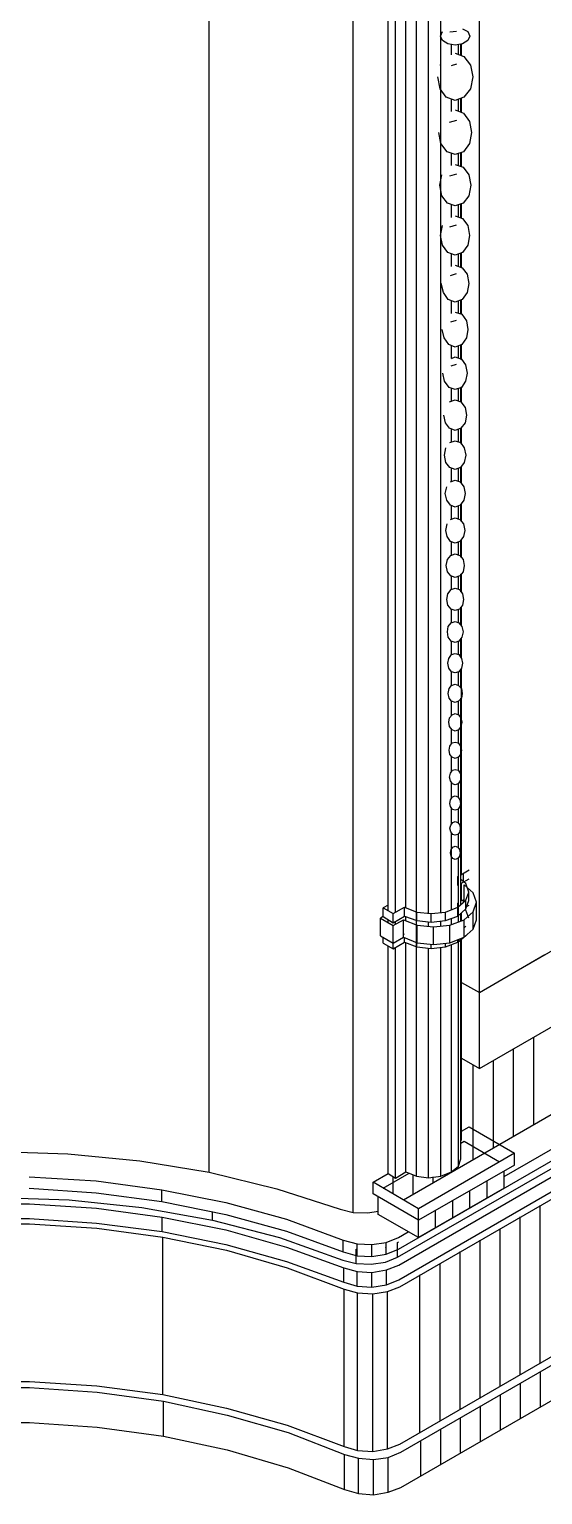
# Model space of a CAD drawing. Header units: inches. Extents: x 0.3 to 16.2, y 0.3 to 11.4.
# Drawn here: x 6.163 to 6.658, y 4.48 to 5.892 of the extents above; entities that cross this region are included whole.
import ezdxf

# ---------------------------------------------------------------- set-up
doc = ezdxf.new("R2010")
doc.units = ezdxf.units.IN
doc.header["$LTSCALE"] = 0.009843
doc.header["$MEASUREMENT"] = 0
doc.layers.add('GEOMETRY', color=7, linetype='Continuous')

msp = doc.modelspace()

# ---------------------------------------------------------------- linework, layer by layer
at = {"layer": 'GEOMETRY'}
for p, q in [((6.3366, 4.7902), (6.3366, 6.3039)), ((6.4752, 4.7516), (6.4752, 6.2646)), ((6.5969, 4.9634), (6.5969, 5.9783)), ((6.5362, 4.7866), (6.5362, 5.9461)), ((6.5091, 5.0421), (6.5091, 5.9083)), ((6.5161, 5.0406), (6.5161, 5.9067)), ((6.526, 5.0453), (6.526, 5.9114)), ((6.548, 5.0398), (6.548, 5.9059)), ((6.5598, 5.0406), (6.5598, 5.9067)), ((6.5594, 5.885), (6.5614, 5.8894)), ((6.5685, 5.889), (6.5748, 5.8898)), ((6.5807, 5.8921), (6.5858, 5.8894)), ((6.5858, 5.8894), (6.5878, 5.885)), ((6.5614, 5.8807), (6.5594, 5.885)), ((6.5665, 5.8776), (6.5614, 5.8807)), ((6.5736, 5.8764), (6.5665, 5.8776)), ((6.5701, 5.8669), (6.5701, 5.8772)), ((6.5701, 5.8669), (6.5701, 5.8772)), ((6.5807, 5.8776), (6.5736, 5.8764)), ((6.5768, 5.8673), (6.5768, 5.8772)), ((6.5791, 5.8665), (6.5791, 5.8776)), ((6.5795, 5.8661), (6.5795, 5.8776)), ((6.5858, 5.8807), (6.5807, 5.8776)), ((6.5878, 5.885), (6.5858, 5.8807)), ((6.5736, 5.8685), (6.5819, 5.8654)), ((6.5819, 5.8654), (6.5882, 5.8571)), ((6.5591, 5.8571), (6.5598, 5.8583)), ((6.5701, 5.8567), (6.5752, 5.8583)), ((6.5882, 5.8571), (6.5906, 5.8457)), ((6.5591, 5.8343), (6.5567, 5.8457)), ((6.565, 5.826), (6.5591, 5.8343)), ((6.5882, 5.8343), (6.5819, 5.826)), ((6.5906, 5.8457), (6.5882, 5.8343)), ((6.5736, 5.8228), (6.565, 5.826)), ((6.5701, 5.8122), (6.5701, 5.824)), ((6.5701, 5.8122), (6.5701, 5.824)), ((6.5819, 5.826), (6.5736, 5.8228)), ((6.5768, 5.8126), (6.5768, 5.824)), ((6.5791, 5.8118), (6.5791, 5.8248)), ((6.5795, 5.8114), (6.5795, 5.8252)), ((6.5681, 5.802), (6.5752, 5.8039)), ((6.5736, 5.8138), (6.5815, 5.8106)), ((6.5815, 5.8106), (6.5874, 5.8028)), ((6.5598, 5.7815), (6.5579, 5.7921)), ((6.5874, 5.8028), (6.5894, 5.7921)), ((6.5894, 5.7921), (6.5874, 5.7815)), ((6.5657, 5.7736), (6.5598, 5.7815)), ((6.5874, 5.7815), (6.5815, 5.7736)), ((6.5736, 5.7709), (6.5657, 5.7736)), ((6.5701, 5.7602), (6.5701, 5.772)), ((6.5701, 5.7602), (6.5701, 5.772)), ((6.5815, 5.7736), (6.5736, 5.7709)), ((6.5736, 5.7614), (6.5811, 5.7587)), ((6.5768, 5.7602), (6.5768, 5.772)), ((6.5791, 5.7594), (6.5791, 5.7728)), ((6.5795, 5.7591), (6.5795, 5.7728)), ((6.5587, 5.7413), (6.5606, 5.7512)), ((6.5685, 5.7504), (6.5752, 5.7524)), ((6.5811, 5.7587), (6.5866, 5.7512)), ((6.5866, 5.7512), (6.5886, 5.7413)), ((6.5606, 5.7311), (6.5587, 5.7413)), ((6.5886, 5.7413), (6.5866, 5.7311)), ((6.5661, 5.724), (6.5606, 5.7311)), ((6.5736, 5.7213), (6.5661, 5.724)), ((6.5701, 5.7102), (6.5701, 5.7224)), ((6.5701, 5.7102), (6.5701, 5.7224)), ((6.5811, 5.724), (6.5736, 5.7213)), ((6.5768, 5.7106), (6.5768, 5.7224)), ((6.5791, 5.7098), (6.5791, 5.7232)), ((6.5795, 5.7094), (6.5795, 5.7232)), ((6.5866, 5.7311), (6.5811, 5.724)), ((6.5736, 5.7118), (6.5807, 5.7091)), ((6.5807, 5.7091), (6.5858, 5.7024)), ((6.5594, 5.6929), (6.5614, 5.7024)), ((6.5614, 5.6835), (6.5594, 5.6929)), ((6.5685, 5.7012), (6.5748, 5.7031)), ((6.5858, 5.7024), (6.5874, 5.6929)), ((6.5874, 5.6929), (6.5858, 5.6835)), ((6.5665, 5.6764), (6.5614, 5.6835)), ((6.5736, 5.674), (6.5665, 5.6764)), ((6.5807, 5.6764), (6.5736, 5.674)), ((6.5858, 5.6835), (6.5807, 5.6764)), ((6.5701, 5.663), (6.5701, 5.6752)), ((6.5701, 5.663), (6.5701, 5.6752)), ((6.5736, 5.6642), (6.5803, 5.6618)), ((6.5768, 5.663), (6.5768, 5.6748)), ((6.5791, 5.6622), (6.5791, 5.676)), ((6.5795, 5.6622), (6.5795, 5.676)), ((6.5689, 5.6543), (6.5748, 5.6563)), ((6.5803, 5.6618), (6.585, 5.6555)), ((6.585, 5.6555), (6.5866, 5.6465)), ((6.5622, 5.6378), (6.5602, 5.6465)), ((6.5669, 5.6311), (6.5622, 5.6378)), ((6.585, 5.6378), (6.5803, 5.6311)), ((6.5866, 5.6465), (6.585, 5.6378)), ((6.5736, 5.6287), (6.5669, 5.6311)), ((6.5701, 5.6177), (6.5701, 5.6299)), ((6.5701, 5.6177), (6.5701, 5.6299)), ((6.5803, 5.6311), (6.5736, 5.6287)), ((6.5768, 5.6181), (6.5768, 5.6299)), ((6.5791, 5.6169), (6.5791, 5.6307)), ((6.5795, 5.6169), (6.5795, 5.6311)), ((6.5693, 5.6098), (6.5748, 5.6114)), ((6.5736, 5.6189), (6.5799, 5.6169)), ((6.5799, 5.6169), (6.5843, 5.6106)), ((6.5843, 5.6106), (6.5858, 5.6024)), ((6.563, 5.5941), (6.561, 5.6024)), ((6.5673, 5.5878), (6.563, 5.5941)), ((6.5843, 5.5941), (6.5799, 5.5878)), ((6.5858, 5.6024), (6.5843, 5.5941)), ((6.5736, 5.5854), (6.5673, 5.5878)), ((6.5701, 5.5744), (6.5701, 5.587)), ((6.5701, 5.5744), (6.5701, 5.587)), ((6.5799, 5.5878), (6.5736, 5.5854)), ((6.5768, 5.5748), (6.5768, 5.5866)), ((6.5791, 5.574), (6.5791, 5.5874)), ((6.5795, 5.5732), (6.5795, 5.5878)), ((6.5697, 5.5673), (6.5748, 5.5689)), ((6.5701, 5.5744), (6.5736, 5.576)), ((6.5736, 5.576), (6.5795, 5.5736)), ((6.5795, 5.5736), (6.5835, 5.5681)), ((6.5835, 5.5681), (6.585, 5.5602)), ((6.5634, 5.5524), (6.5618, 5.5602)), ((6.5677, 5.5465), (6.5634, 5.5524)), ((6.5835, 5.5524), (6.5795, 5.5465)), ((6.585, 5.5602), (6.5835, 5.5524)), ((6.5736, 5.5445), (6.5677, 5.5465)), ((6.5701, 5.5331), (6.5701, 5.5457)), ((6.5701, 5.5331), (6.5701, 5.5457)), ((6.5795, 5.5465), (6.5736, 5.5445)), ((6.5768, 5.5335), (6.5768, 5.5457)), ((6.5791, 5.5327), (6.5791, 5.5465)), ((6.5795, 5.5319), (6.5795, 5.5469)), ((6.5681, 5.5327), (6.5736, 5.5346)), ((6.5736, 5.5346), (6.5791, 5.5327)), ((6.5791, 5.5327), (6.5831, 5.5272)), ((6.5831, 5.5272), (6.5846, 5.5197)), ((6.5642, 5.5122), (6.5626, 5.5197)), ((6.5681, 5.5071), (6.5642, 5.5122)), ((6.5736, 5.5051), (6.5681, 5.5071)), ((6.5791, 5.5071), (6.5736, 5.5051)), ((6.5831, 5.5122), (6.5791, 5.5071)), ((6.5791, 5.4929), (6.5791, 5.5071)), ((6.5795, 5.4917), (6.5795, 5.5079)), ((6.5846, 5.5197), (6.5831, 5.5122)), ((6.5685, 5.4933), (6.5736, 5.4949)), ((6.5701, 5.4937), (6.5701, 5.5063)), ((6.5701, 5.4937), (6.5701, 5.5063)), ((6.5736, 5.4949), (6.5787, 5.4933)), ((6.5768, 5.4941), (6.5768, 5.5059)), ((6.5787, 5.4933), (6.5823, 5.4882)), ((6.5634, 5.4811), (6.5646, 5.4882)), ((6.5646, 5.474), (6.5634, 5.4811)), ((6.5823, 5.4882), (6.5839, 5.4811)), ((6.5839, 5.4811), (6.5823, 5.474)), ((6.5685, 5.4693), (6.5646, 5.474)), ((6.5736, 5.4673), (6.5685, 5.4693)), ((6.5701, 5.4559), (6.5701, 5.4685)), ((6.5701, 5.4559), (6.5701, 5.4685)), ((6.5787, 5.4693), (6.5736, 5.4673)), ((6.5768, 5.4563), (6.5768, 5.4685)), ((6.5823, 5.474), (6.5787, 5.4693)), ((6.5791, 5.4547), (6.5791, 5.4697)), ((6.5795, 5.4539), (6.5795, 5.4705)), ((6.5969, 4.9634), (7.4839, 5.4756)), ((6.5969, 4.9634), (7.4839, 5.4756)), ((6.5638, 5.4441), (6.5654, 5.4508)), ((6.5689, 5.4555), (6.5736, 5.4571)), ((6.5736, 5.4571), (6.5783, 5.4555)), ((6.5783, 5.4555), (6.5819, 5.4508)), ((6.5819, 5.4508), (6.5831, 5.4441)), ((6.5654, 5.4378), (6.5638, 5.4441)), ((6.5689, 5.4331), (6.5654, 5.4378)), ((6.5819, 5.4378), (6.5783, 5.4331)), ((6.5831, 5.4441), (6.5819, 5.4378)), ((6.5736, 5.4311), (6.5689, 5.4331)), ((6.5701, 5.4197), (6.5701, 5.4323)), ((6.5701, 5.4197), (6.5701, 5.4323)), ((6.5783, 5.4331), (6.5736, 5.4311)), ((6.5768, 5.4201), (6.5768, 5.4323)), ((6.5791, 5.4181), (6.5791, 5.4339)), ((6.5795, 5.4173), (6.5795, 5.4346)), ((6.5646, 5.4087), (6.5657, 5.415)), ((6.5657, 5.4028), (6.5646, 5.4087)), ((6.5689, 5.4193), (6.5736, 5.4209)), ((6.5736, 5.4209), (6.578, 5.4193)), ((6.578, 5.4193), (6.5815, 5.415)), ((6.5815, 5.415), (6.5827, 5.4087)), ((6.5827, 5.4087), (6.5815, 5.4028)), ((6.5689, 5.398), (6.5657, 5.4028)), ((6.5736, 5.3965), (6.5689, 5.398)), ((6.5701, 5.385), (6.5701, 5.3976)), ((6.5701, 5.385), (6.5701, 5.3976)), ((6.578, 5.398), (6.5736, 5.3965)), ((6.5768, 5.385), (6.5768, 5.3976)), ((6.5815, 5.4028), (6.578, 5.398)), ((6.5791, 5.3831), (6.5791, 5.3992)), ((6.5795, 5.3823), (6.5795, 5.4004)), ((6.5969, 4.8902), (7.4839, 5.4024)), ((6.565, 5.3748), (6.5661, 5.3807)), ((6.5661, 5.3807), (6.5693, 5.3846)), ((6.5693, 5.3846), (6.5736, 5.3862)), ((6.5736, 5.3862), (6.578, 5.3846)), ((6.578, 5.3846), (6.5811, 5.3807)), ((6.5811, 5.3807), (6.5823, 5.3748)), ((6.5661, 5.3689), (6.565, 5.3748)), ((6.5693, 5.365), (6.5661, 5.3689)), ((6.5811, 5.3689), (6.578, 5.365)), ((6.5791, 5.3496), (6.5791, 5.3665)), ((6.5795, 5.3488), (6.5795, 5.3673)), ((6.5823, 5.3748), (6.5811, 5.3689)), ((6.5665, 5.3476), (6.5697, 5.3516)), ((6.5736, 5.3634), (6.5693, 5.365)), ((6.5697, 5.3516), (6.5736, 5.3531)), ((6.5701, 5.3516), (6.5701, 5.3646)), ((6.5701, 5.3516), (6.5701, 5.3646)), ((6.578, 5.365), (6.5736, 5.3634)), ((6.5736, 5.3531), (6.5776, 5.3516)), ((6.5768, 5.352), (6.5768, 5.3646)), ((6.5776, 5.3516), (6.5807, 5.3476)), ((6.5654, 5.3421), (6.5665, 5.3476)), ((6.5665, 5.3366), (6.5654, 5.3421)), ((6.5807, 5.3476), (6.5815, 5.3421)), ((6.5815, 5.3421), (6.5807, 5.3366)), ((6.5189, 4.7161), (7.5713, 5.3236)), ((6.5697, 5.3327), (6.5665, 5.3366)), ((6.5736, 5.3315), (6.5697, 5.3327)), ((6.5701, 5.3197), (6.5701, 5.3327)), ((6.5701, 5.3197), (6.5701, 5.3327)), ((6.5776, 5.3327), (6.5736, 5.3315)), ((6.5768, 5.3201), (6.5768, 5.3323)), ((6.5807, 5.3366), (6.5776, 5.3327)), ((6.5791, 5.3173), (6.5791, 5.3346)), ((6.5795, 5.3165), (6.5795, 5.3354)), ((6.5181, 4.7083), (7.5602, 5.3098)), ((6.5193, 4.7008), (7.5736, 5.3094)), ((6.5193, 4.7008), (7.5736, 5.3094)), ((6.5661, 5.311), (6.5669, 5.3161)), ((6.5669, 5.3059), (6.5661, 5.311)), ((6.5669, 5.3161), (6.5697, 5.3197)), ((6.5697, 5.3197), (6.5736, 5.3209)), ((6.5736, 5.3209), (6.5772, 5.3197)), ((6.5772, 5.3197), (6.5799, 5.3161)), ((6.5799, 5.3161), (6.5811, 5.311)), ((6.5811, 5.311), (6.5799, 5.3059)), ((6.5193, 4.6866), (7.5736, 5.2953)), ((6.5236, 4.7638), (7.45, 5.2984)), ((6.5697, 5.302), (6.5669, 5.3059)), ((6.5736, 5.3008), (6.5697, 5.302)), ((6.5701, 5.289), (6.5701, 5.302)), ((6.5701, 5.289), (6.5701, 5.302)), ((6.5772, 5.302), (6.5736, 5.3008)), ((6.5768, 5.2894), (6.5768, 5.302)), ((6.5799, 5.3059), (6.5772, 5.302)), ((6.5791, 5.2866), (6.5791, 5.3043)), ((6.5795, 5.2854), (6.5795, 5.3051)), ((6.5201, 4.6799), (7.5846, 5.2949)), ((6.5201, 4.6799), (7.5846, 5.2949)), ((6.5665, 5.2807), (6.5673, 5.2854)), ((6.5673, 5.2854), (6.5701, 5.289)), ((6.5701, 5.289), (6.5736, 5.2902)), ((6.5736, 5.2902), (6.5772, 5.289)), ((6.5772, 5.289), (6.5795, 5.2854)), ((6.5795, 5.2854), (6.5807, 5.2807)), ((6.6209, 4.7862), (7.4791, 5.2815)), ((6.6209, 4.7862), (7.4791, 5.2815)), ((6.5673, 5.276), (6.5665, 5.2807)), ((6.5701, 5.2724), (6.5673, 5.276)), ((6.5736, 5.2713), (6.5701, 5.2724)), ((6.5701, 5.2591), (6.5701, 5.2724)), ((6.5701, 5.2591), (6.5701, 5.2724)), ((6.5772, 5.2724), (6.5736, 5.2713)), ((6.5768, 5.2598), (6.5768, 5.2724)), ((6.5795, 5.276), (6.5772, 5.2724)), ((6.5791, 5.2567), (6.5791, 5.2748)), ((6.5807, 5.2807), (6.5795, 5.276)), ((6.5795, 5.0772), (6.5795, 5.276)), ((6.5669, 5.2516), (6.5677, 5.2563)), ((6.5677, 5.2563), (6.5701, 5.2594)), ((6.5701, 5.2594), (6.5736, 5.2606)), ((6.5736, 5.2606), (6.5768, 5.2594)), ((6.5768, 5.2594), (6.5795, 5.2563)), ((6.5795, 5.2563), (6.5803, 5.2516)), ((6.5677, 5.2472), (6.5669, 5.2516)), ((6.5701, 5.2441), (6.5677, 5.2472)), ((6.5701, 5.2303), (6.5701, 5.2445)), ((6.5701, 5.2303), (6.5701, 5.2445)), ((6.5736, 5.2429), (6.5701, 5.2441)), ((6.5768, 5.2441), (6.5736, 5.2429)), ((6.5795, 5.2472), (6.5768, 5.2441)), ((6.5768, 5.2311), (6.5768, 5.2437)), ((6.5791, 5.048), (6.5791, 5.2469)), ((6.5803, 5.2516), (6.5795, 5.2472)), ((6.5673, 5.224), (6.5681, 5.228)), ((6.5681, 5.228), (6.5705, 5.2311)), ((6.5705, 5.2311), (6.5736, 5.2323)), ((6.5736, 5.2323), (6.5768, 5.2311)), ((6.5768, 5.2311), (6.5791, 5.228)), ((6.5791, 5.228), (6.5799, 5.224)), ((6.5681, 5.2197), (6.5673, 5.224)), ((6.5705, 5.2165), (6.5681, 5.2197)), ((6.5701, 5.2028), (6.5701, 5.2173)), ((6.5701, 5.2028), (6.5701, 5.2173)), ((6.5736, 5.2154), (6.5705, 5.2165)), ((6.5768, 5.2165), (6.5736, 5.2154)), ((6.5791, 5.2197), (6.5768, 5.2165)), ((6.5768, 5.2035), (6.5768, 5.2165)), ((6.5799, 5.224), (6.5791, 5.2197)), ((6.5677, 5.1969), (6.5685, 5.2008)), ((6.5685, 5.1929), (6.5677, 5.1969)), ((6.5685, 5.2008), (6.5705, 5.2039)), ((6.5705, 5.2039), (6.5736, 5.2047)), ((6.5736, 5.2047), (6.5764, 5.2039)), ((6.5764, 5.2039), (6.5787, 5.2008)), ((6.5787, 5.2008), (6.5795, 5.1969)), ((6.5795, 5.1969), (6.5787, 5.1929)), ((6.5705, 5.1902), (6.5685, 5.1929)), ((6.5701, 5.1764), (6.5701, 5.1909)), ((6.5701, 5.1764), (6.5701, 5.1909)), ((6.5736, 5.189), (6.5705, 5.1902)), ((6.5764, 5.1902), (6.5736, 5.189)), ((6.5787, 5.1929), (6.5764, 5.1902)), ((6.5768, 5.1772), (6.5768, 5.1902)), ((6.5681, 5.1709), (6.5689, 5.1748)), ((6.5689, 5.1673), (6.5681, 5.1709)), ((6.5689, 5.1748), (6.5709, 5.1776)), ((6.5709, 5.1776), (6.5736, 5.1783)), ((6.5736, 5.1783), (6.5764, 5.1776)), ((6.5764, 5.1776), (6.5783, 5.1748)), ((6.5783, 5.1748), (6.5791, 5.1709)), ((6.5791, 5.1709), (6.5783, 5.1673)), ((6.5709, 5.1646), (6.5689, 5.1673)), ((6.5701, 5.1504), (6.5701, 5.1657)), ((6.5701, 5.1504), (6.5701, 5.1657)), ((6.5736, 5.1634), (6.5709, 5.1646)), ((6.5764, 5.1646), (6.5736, 5.1634)), ((6.5783, 5.1673), (6.5764, 5.1646)), ((6.5768, 5.1512), (6.5768, 5.165)), ((6.5201, 4.5283), (7.5846, 5.1429)), ((6.5213, 4.5205), (7.5984, 5.1425)), ((6.5213, 4.5205), (7.5984, 5.1425)), ((6.5685, 5.1457), (6.5689, 5.1492)), ((6.5689, 5.1425), (6.5685, 5.1457)), ((6.5689, 5.1492), (6.5709, 5.152)), ((6.5709, 5.1398), (6.5689, 5.1425)), ((6.5701, 5.1256), (6.5701, 5.1413)), ((6.5701, 5.1256), (6.5701, 5.1413)), ((6.5709, 5.152), (6.5736, 5.1528)), ((6.5736, 5.139), (6.5709, 5.1398)), ((6.5736, 5.1528), (6.576, 5.152)), ((6.576, 5.1398), (6.5736, 5.139)), ((6.576, 5.152), (6.578, 5.1492)), ((6.578, 5.1425), (6.576, 5.1398)), ((6.5768, 5.1264), (6.5768, 5.1406)), ((6.578, 5.1492), (6.5787, 5.1457)), ((6.5787, 5.1457), (6.578, 5.1425)), ((6.5693, 5.1248), (6.5713, 5.1272)), ((6.5713, 5.1272), (6.5736, 5.1283)), ((6.5736, 5.1283), (6.576, 5.1272)), ((6.576, 5.1272), (6.578, 5.1248)), ((6.5685, 5.1217), (6.5693, 5.1248)), ((6.5693, 5.1181), (6.5685, 5.1217)), ((6.5713, 5.1157), (6.5693, 5.1181)), ((6.5701, 5.0433), (6.5701, 5.1173)), ((6.5701, 5.0433), (6.5701, 5.1173)), ((6.5736, 5.115), (6.5713, 5.1157)), ((6.576, 5.1157), (6.5736, 5.115)), ((6.578, 5.1181), (6.576, 5.1157)), ((6.5768, 5.1024), (6.5768, 5.1165)), ((6.578, 5.1248), (6.5783, 5.1217)), ((6.5783, 5.1217), (6.578, 5.1181)), ((6.5213, 4.4866), (7.5984, 5.1087)), ((6.5689, 5.098), (6.5697, 5.1012)), ((6.5697, 5.0949), (6.5689, 5.098)), ((6.5697, 5.1012), (6.5713, 5.1035)), ((6.5713, 5.1035), (6.5736, 5.1043)), ((6.5736, 5.1043), (6.576, 5.1035)), ((6.576, 5.1035), (6.5776, 5.1012)), ((6.5776, 5.1012), (6.5783, 5.098)), ((6.5783, 5.098), (6.5776, 5.0949)), ((6.5713, 5.0925), (6.5697, 5.0949)), ((6.5736, 5.0917), (6.5713, 5.0925)), ((6.576, 5.0925), (6.5736, 5.0917)), ((6.5776, 5.0949), (6.576, 5.0925)), ((6.5768, 5.0315), (6.5768, 5.0937)), ((6.576, 5.0752), (6.5768, 5.0756)), ((6.576, 5.0752), (6.5768, 5.0756)), ((6.5768, 5.0744), (6.576, 5.0752)), ((6.576, 5.0665), (6.576, 5.0752)), ((6.5791, 5.0768), (6.587, 5.0815)), ((6.5791, 5.0768), (6.587, 5.0815)), ((6.5791, 5.0685), (6.587, 5.0728)), ((6.5839, 5.0685), (6.5791, 5.0724)), ((6.5815, 5.0697), (6.5815, 5.0783)), ((6.576, 5.0665), (6.5768, 5.0669)), ((6.5795, 5.052), (6.5795, 5.0689)), ((6.5909, 5.0594), (6.5823, 5.0673)), ((6.5823, 5.0504), (6.5823, 5.0673)), ((6.5866, 5.0602), (6.5839, 5.0685)), ((6.5839, 5.0524), (6.5866, 5.0602)), ((6.5839, 5.0524), (6.5866, 5.0602)), ((6.5866, 5.052), (6.5866, 5.0602)), ((6.5941, 5.0504), (6.5909, 5.0594)), ((6.5091, 5.0476), (6.5043, 5.0449)), ((6.5043, 5.0449), (6.5138, 5.0394)), ((6.5043, 5.0449), (6.5138, 5.0394)), ((6.5043, 5.0366), (6.5043, 5.0449)), ((6.5138, 5.0394), (6.5248, 5.0457)), ((6.5138, 5.0394), (6.5248, 5.0457)), ((6.5248, 5.037), (6.5248, 5.0457)), ((6.5248, 5.0457), (6.5366, 5.0409)), ((6.5248, 5.0457), (6.5366, 5.0409)), ((6.5366, 5.0327), (6.5366, 5.0409)), ((6.5366, 5.0409), (6.5504, 5.0394)), ((6.5366, 5.0409), (6.5504, 5.0394)), ((6.5504, 5.0394), (6.5642, 5.0409)), ((6.5504, 5.0394), (6.5642, 5.0409)), ((6.5642, 5.0409), (6.576, 5.0457)), ((6.5642, 5.0409), (6.576, 5.0457)), ((6.5642, 5.0327), (6.5642, 5.0409)), ((6.576, 5.0457), (6.5839, 5.0524)), ((6.576, 5.0457), (6.5839, 5.0524)), ((6.576, 5.0496), (6.5768, 5.05)), ((6.576, 5.0496), (6.5768, 5.05)), ((6.5768, 5.0492), (6.576, 5.0496)), ((6.576, 5.0413), (6.576, 5.0496)), ((6.576, 5.037), (6.576, 5.0457)), ((6.576, 5.037), (6.5839, 5.0441)), ((6.5791, 5.0516), (6.5823, 5.0531)), ((6.5791, 5.0516), (6.5823, 5.0531)), ((6.5815, 5.0504), (6.5815, 5.0528)), ((6.5823, 5.0335), (6.5909, 5.0413)), ((6.5823, 5.0335), (6.5909, 5.0413)), ((6.5839, 5.0429), (6.5835, 5.0433)), ((6.5839, 5.0441), (6.5839, 5.0524)), ((6.5839, 5.0441), (6.5866, 5.052)), ((6.5839, 5.0461), (6.587, 5.0476)), ((6.5866, 5.035), (6.5839, 5.0429)), ((6.5909, 5.0413), (6.5941, 5.0504)), ((6.5909, 5.0413), (6.5941, 5.0504)), ((6.5909, 5.0244), (6.5909, 5.0413)), ((6.5941, 5.0335), (6.5941, 5.0504)), ((6.5043, 5.0366), (6.5016, 5.035)), ((6.5016, 5.035), (6.5138, 5.028)), ((6.5016, 5.035), (6.5138, 5.028)), ((6.5016, 5.0181), (6.5016, 5.035)), ((6.5043, 5.0366), (6.5138, 5.0307)), ((6.5091, 5.0307), (6.5091, 5.0335)), ((6.5138, 5.0307), (6.5138, 5.0394)), ((6.5138, 5.0307), (6.5248, 5.037)), ((6.5138, 5.028), (6.5236, 5.0335)), ((6.5138, 5.028), (6.5236, 5.0335)), ((6.5138, 5.011), (6.5138, 5.028)), ((6.5161, 5.0295), (6.5161, 5.0323)), ((6.5236, 5.0169), (6.5236, 5.0335)), ((6.5236, 5.0335), (6.537, 5.0283)), ((6.5236, 5.0335), (6.537, 5.0283)), ((6.5248, 5.037), (6.5366, 5.0327)), ((6.526, 5.0327), (6.526, 5.0366)), ((6.5366, 5.0327), (6.5504, 5.0311)), ((6.537, 5.0114), (6.537, 5.0283)), ((6.537, 5.0283), (6.5528, 5.0268)), ((6.537, 5.0283), (6.5528, 5.0268)), ((6.548, 5.0272), (6.548, 5.0311)), ((6.5504, 5.0311), (6.5504, 5.0394)), ((6.5504, 5.0311), (6.5642, 5.0327)), ((6.5528, 5.0268), (6.5685, 5.0283)), ((6.5528, 5.0268), (6.5685, 5.0283)), ((6.5528, 5.0098), (6.5528, 5.0268)), ((6.5598, 5.0276), (6.5598, 5.0323)), ((6.5642, 5.0327), (6.576, 5.037)), ((6.5685, 5.0283), (6.5823, 5.0335)), ((6.5685, 5.0283), (6.5823, 5.0335)), ((6.5685, 5.0114), (6.5685, 5.0283)), ((6.5701, 5.0287), (6.5701, 5.0346)), ((6.5701, 5.0287), (6.5701, 5.0346)), ((6.5791, 5.0323), (6.5791, 5.0398)), ((6.5795, 5.0327), (6.5795, 5.0402)), ((6.5823, 5.0169), (6.5823, 5.0335)), ((6.5823, 5.0256), (6.5839, 5.0272)), ((6.5823, 5.0256), (6.5839, 5.0272)), ((6.5909, 5.0244), (6.5941, 5.0335)), ((6.5016, 5.0181), (6.5138, 5.011)), ((6.5043, 5.011), (6.5043, 5.0169)), ((6.5138, 5.011), (6.5236, 5.0169)), ((6.5138, 5.0055), (6.5138, 5.0138)), ((6.5236, 5.0197), (6.5248, 5.0201)), ((6.5236, 5.0197), (6.5248, 5.0201)), ((6.5236, 5.0169), (6.537, 5.0114)), ((6.5248, 5.0118), (6.5248, 5.0161)), ((6.5366, 5.0075), (6.5366, 5.0157)), ((6.5366, 5.0157), (6.537, 5.0157)), ((6.5366, 5.0157), (6.537, 5.0157)), ((6.5685, 5.0114), (6.5823, 5.0169)), ((6.576, 5.0118), (6.5839, 5.0185)), ((6.576, 5.0118), (6.576, 5.0146)), ((6.5768, 4.7961), (6.5768, 5.0146)), ((6.5791, 4.8031), (6.5791, 5.0146)), ((6.5795, 4.8213), (6.5795, 5.015)), ((6.5823, 5.0169), (6.5909, 5.0244)), ((6.5043, 5.011), (6.5138, 5.0055)), ((6.5091, 4.789), (6.5091, 5.0083)), ((6.5138, 5.0055), (6.5248, 5.0118)), ((6.5161, 4.7846), (6.5161, 5.0071)), ((6.5248, 5.0118), (6.5366, 5.0075)), ((6.526, 4.7906), (6.526, 5.0114)), ((6.5366, 5.0075), (6.5504, 5.0059)), ((6.537, 5.0114), (6.5528, 5.0098)), ((6.548, 4.785), (6.548, 5.0059)), ((6.5504, 5.0059), (6.5504, 5.0098)), ((6.5504, 5.0059), (6.5642, 5.0075)), ((6.5528, 5.0098), (6.5685, 5.0114)), ((6.5598, 4.7866), (6.5598, 5.0067)), ((6.5642, 5.0075), (6.576, 5.0118)), ((6.5642, 5.0075), (6.5642, 5.011)), ((6.5701, 4.7906), (6.5701, 5.0094)), ((6.5701, 4.8157), (6.5701, 5.0094)), ((6.5969, 4.9634), (6.6598, 5)), ((6.5795, 4.9732), (6.5969, 4.9634)), ((6.5795, 4.9732), (6.5969, 4.9634)), ((6.5795, 4.9732), (6.5969, 4.9634)), ((6.5969, 4.8902), (6.5969, 4.9634)), ((6.6492, 4.8362), (6.6492, 4.9205)), ((6.5795, 4.9), (6.5969, 4.8902)), ((6.6299, 4.8248), (6.6299, 4.9094)), ((6.5909, 4.8028), (6.5909, 4.8933)), ((6.6106, 4.8138), (6.6106, 4.898)), ((6.5795, 4.8299), (6.587, 4.8339)), ((6.587, 4.8339), (6.6307, 4.8087)), ((6.5791, 4.8209), (6.5795, 4.8213)), ((6.5791, 4.8181), (6.5823, 4.8201)), ((6.5823, 4.8201), (6.6161, 4.8004)), ((6.1307, 4.8102), (6.2004, 4.8079)), ((6.2004, 4.8079), (6.2697, 4.8012)), ((6.2697, 4.8012), (6.3366, 4.7902)), ((6.6307, 4.8087), (6.5382, 4.7551)), ((6.6307, 4.8087), (6.5382, 4.7551)), ((6.5768, 4.7961), (6.5791, 4.8031)), ((6.6307, 4.7972), (6.6307, 4.8087)), ((6.3366, 4.7902), (6.4016, 4.7744)), ((6.4945, 4.7807), (6.5091, 4.789)), ((6.5043, 4.7748), (6.5291, 4.7894)), ((6.5091, 4.789), (6.5161, 4.7846)), ((6.5161, 4.7846), (6.526, 4.7906)), ((6.526, 4.7906), (6.5362, 4.7866)), ((6.5331, 4.7693), (6.5331, 4.7878)), ((6.6307, 4.7972), (6.5382, 4.7441)), ((6.5598, 4.7866), (6.5701, 4.7906)), ((6.5701, 4.7906), (6.5768, 4.7961)), ((6.5717, 4.7913), (6.5717, 4.7921)), ((6.6209, 4.7748), (6.6209, 4.7917)), ((6.163, 4.7858), (6.2276, 4.7819)), ((6.163, 4.7858), (6.2276, 4.7819)), ((6.163, 4.7748), (6.2276, 4.7705)), ((6.2276, 4.7819), (6.2909, 4.7732)), ((6.2276, 4.7819), (6.2909, 4.7732)), ((6.2909, 4.7732), (6.3524, 4.761)), ((6.2909, 4.7732), (6.3524, 4.761)), ((6.2909, 4.7622), (6.2909, 4.7732)), ((6.4016, 4.7744), (6.4626, 4.7547)), ((6.5382, 4.7551), (6.4945, 4.7807)), ((6.5382, 4.7551), (6.4945, 4.7807)), ((6.4945, 4.7693), (6.4945, 4.7807)), ((6.5138, 4.7693), (6.5138, 4.7862)), ((6.5362, 4.7866), (6.548, 4.785)), ((6.6209, 4.7748), (6.5382, 4.7272)), ((6.548, 4.785), (6.5598, 4.7866)), ((6.5524, 4.7803), (6.5524, 4.7858)), ((6.5878, 4.7559), (6.5878, 4.7728)), ((6.6043, 4.7654), (6.6043, 4.7823)), ((6.098, 4.7598), (6.1634, 4.7598)), ((6.098, 4.7598), (6.1634, 4.7598)), ((6.1307, 4.7661), (6.2016, 4.7638)), ((6.1634, 4.7598), (6.228, 4.7555)), ((6.1634, 4.7598), (6.228, 4.7555)), ((6.2016, 4.7638), (6.2717, 4.7563)), ((6.2276, 4.7705), (6.2909, 4.7622)), ((6.2909, 4.7622), (6.3524, 4.7496)), ((6.3524, 4.761), (6.411, 4.7449)), ((6.3524, 4.761), (6.411, 4.7449)), ((6.5382, 4.7441), (6.4945, 4.7693)), ((6.4992, 4.7496), (6.4992, 4.7665)), ((6.5713, 4.7461), (6.5713, 4.763)), ((6.098, 4.7457), (6.1634, 4.7457)), ((6.1634, 4.7457), (6.228, 4.7413)), ((6.228, 4.7555), (6.2913, 4.7469)), ((6.228, 4.7555), (6.2913, 4.7469)), ((6.2717, 4.7563), (6.3398, 4.7441)), ((6.2913, 4.7469), (6.3524, 4.7346)), ((6.2913, 4.7469), (6.3524, 4.7346)), ((6.2913, 4.7331), (6.2913, 4.7469)), ((6.3398, 4.7441), (6.3398, 4.7524)), ((6.3524, 4.7496), (6.411, 4.7335)), ((6.411, 4.7449), (6.4657, 4.7248)), ((6.411, 4.7449), (6.4657, 4.7248)), ((6.4626, 4.7547), (6.4752, 4.7516)), ((6.4752, 4.7516), (6.4894, 4.7512)), ((6.4894, 4.7512), (6.4992, 4.7528)), ((6.5382, 4.7272), (6.4992, 4.7496)), ((6.5382, 4.7441), (6.5382, 4.7551)), ((6.5382, 4.7272), (6.5382, 4.7496)), ((6.5547, 4.7366), (6.5547, 4.7535)), ((6.6362, 4.5953), (6.6362, 4.7472)), ((6.6555, 4.6063), (6.6555, 4.7583)), ((6.098, 4.7406), (6.1634, 4.7406)), ((6.098, 4.7406), (6.1634, 4.7406)), ((6.1634, 4.7406), (6.2283, 4.7362)), ((6.1634, 4.7406), (6.2283, 4.7362)), ((6.228, 4.7413), (6.2913, 4.7331)), ((6.2283, 4.7362), (6.2917, 4.7276)), ((6.2283, 4.7362), (6.2917, 4.7276)), ((6.2913, 4.7331), (6.3524, 4.7205)), ((6.3398, 4.7441), (6.4043, 4.7272)), ((6.3524, 4.7346), (6.411, 4.7181)), ((6.3524, 4.7346), (6.411, 4.7181)), ((6.411, 4.7335), (6.4657, 4.7134)), ((6.5189, 4.7272), (6.5283, 4.7327)), ((6.5189, 4.7272), (6.5283, 4.7327)), ((6.6169, 4.5843), (6.6169, 4.7358)), ((6.2917, 4.7276), (6.3531, 4.715)), ((6.2917, 4.7276), (6.3531, 4.715)), ((6.2917, 4.576), (6.2917, 4.7276)), ((6.3524, 4.7205), (6.411, 4.7043)), ((6.4043, 4.7272), (6.4654, 4.7055)), ((6.411, 4.7181), (6.4661, 4.698)), ((6.411, 4.7181), (6.4661, 4.698)), ((6.4654, 4.7197), (6.4657, 4.7197)), ((6.4654, 4.7197), (6.4657, 4.7197)), ((6.4657, 4.7248), (6.4791, 4.7213)), ((6.4657, 4.7248), (6.4791, 4.7213)), ((6.4657, 4.7134), (6.4657, 4.7248)), ((6.4783, 4.7161), (6.4791, 4.7161)), ((6.4783, 4.7161), (6.4791, 4.7161)), ((6.4783, 4.7024), (6.4783, 4.7161)), ((6.4791, 4.7098), (6.4791, 4.7213)), ((6.4791, 4.7213), (6.4933, 4.7205)), ((6.4791, 4.7213), (6.4933, 4.7205)), ((6.4933, 4.7205), (6.5071, 4.7224)), ((6.4933, 4.7205), (6.5071, 4.7224)), ((6.4933, 4.7091), (6.4933, 4.7205)), ((6.5063, 4.7177), (6.5071, 4.7181)), ((6.5063, 4.7177), (6.5071, 4.7181)), ((6.5071, 4.7224), (6.5189, 4.7272)), ((6.5071, 4.7224), (6.5189, 4.7272)), ((6.5071, 4.7114), (6.5071, 4.7224)), ((6.5071, 4.7114), (6.5189, 4.7161)), ((6.5181, 4.7224), (6.5189, 4.7232)), ((6.5181, 4.7224), (6.5189, 4.7232)), ((6.5181, 4.7083), (6.5181, 4.7224)), ((6.5976, 4.5728), (6.5976, 4.7248)), ((6.3531, 4.715), (6.4118, 4.698)), ((6.3531, 4.715), (6.4118, 4.698)), ((6.411, 4.7043), (6.4661, 4.6843)), ((6.4654, 4.7055), (6.4783, 4.7024)), ((6.4657, 4.7134), (6.4791, 4.7098)), ((6.4783, 4.7024), (6.4925, 4.7016)), ((6.4791, 4.7098), (6.4933, 4.7091)), ((6.4925, 4.7157), (6.4933, 4.7157)), ((6.4925, 4.7157), (6.4933, 4.7157)), ((6.4925, 4.7016), (6.5063, 4.7035)), ((6.4933, 4.7091), (6.5071, 4.7114)), ((6.5063, 4.7035), (6.5181, 4.7083)), ((6.5591, 4.5508), (6.5591, 4.7024)), ((6.5783, 4.5618), (6.5783, 4.7138)), ((6.4118, 4.698), (6.4665, 4.6776)), ((6.4118, 4.698), (6.4665, 4.6776)), ((6.4661, 4.698), (6.4791, 4.6945)), ((6.4661, 4.698), (6.4791, 4.6945)), ((6.4661, 4.6843), (6.4661, 4.698)), ((6.4791, 4.6803), (6.4791, 4.6945)), ((6.4791, 4.6945), (6.4933, 4.6937)), ((6.4791, 4.6945), (6.4933, 4.6937)), ((6.4933, 4.6937), (6.5075, 4.6961)), ((6.4933, 4.6937), (6.5075, 4.6961)), ((6.4933, 4.6795), (6.4933, 4.6937)), ((6.5075, 4.6961), (6.5193, 4.7008)), ((6.5075, 4.6961), (6.5193, 4.7008)), ((6.5075, 4.6819), (6.5075, 4.6961)), ((6.5394, 4.5394), (6.5394, 4.6913)), ((6.4661, 4.6843), (6.4791, 4.6803)), ((6.4665, 4.6776), (6.4795, 4.674)), ((6.4665, 4.6776), (6.4795, 4.674)), ((6.4665, 4.526), (6.4665, 4.6776)), ((6.4791, 4.6803), (6.4933, 4.6795)), ((6.4795, 4.522), (6.4795, 4.674)), ((6.4795, 4.674), (6.4941, 4.6732)), ((6.4795, 4.674), (6.4941, 4.6732)), ((6.4933, 4.6795), (6.5075, 4.6819)), ((6.4941, 4.6732), (6.5083, 4.6752)), ((6.4941, 4.6732), (6.5083, 4.6752)), ((6.5075, 4.6819), (6.5193, 4.6866)), ((6.5083, 4.6752), (6.5201, 4.6799)), ((6.5083, 4.6752), (6.5201, 4.6799)), ((6.5083, 4.5236), (6.5083, 4.6752)), ((6.4941, 4.5213), (6.4941, 4.6732)), ((6.6559, 4.5646), (6.6559, 4.598)), ((6.098, 4.5886), (6.1634, 4.5886)), ((6.098, 4.5827), (6.1634, 4.5827)), ((6.098, 4.5827), (6.1634, 4.5827)), ((6.1634, 4.5886), (6.2283, 4.5843)), ((6.1634, 4.5827), (6.2287, 4.5783)), ((6.1634, 4.5827), (6.2287, 4.5783)), ((6.2283, 4.5843), (6.2917, 4.576)), ((6.2287, 4.5783), (6.2925, 4.5697)), ((6.2287, 4.5783), (6.2925, 4.5697)), ((6.2917, 4.576), (6.3531, 4.563)), ((6.6173, 4.5421), (6.6173, 4.576)), ((6.6366, 4.5531), (6.6366, 4.587)), ((6.2925, 4.5697), (6.3539, 4.5563)), ((6.2925, 4.5697), (6.3539, 4.5563)), ((6.2925, 4.5358), (6.2925, 4.5697)), ((6.3531, 4.563), (6.4118, 4.5465)), ((6.598, 4.5311), (6.598, 4.565)), ((6.098, 4.5492), (6.1634, 4.5492)), ((6.1634, 4.5492), (6.2287, 4.5445)), ((6.3539, 4.5563), (6.4126, 4.5394)), ((6.3539, 4.5563), (6.4126, 4.5394)), ((6.5787, 4.5201), (6.5787, 4.5535)), ((6.2287, 4.5445), (6.2925, 4.5358)), ((6.2925, 4.5358), (6.3539, 4.5228)), ((6.4118, 4.5465), (6.4665, 4.526)), ((6.4126, 4.5394), (6.4669, 4.5181)), ((6.4126, 4.5394), (6.4669, 4.5181)), ((6.5598, 4.5087), (6.5598, 4.5425)), ((6.3539, 4.5228), (6.4126, 4.5055)), ((6.4665, 4.526), (6.4795, 4.522)), ((6.4795, 4.522), (6.4941, 4.5213)), ((6.4941, 4.5213), (6.5083, 4.5236)), ((6.5083, 4.5236), (6.5201, 4.5283)), ((6.5091, 4.5154), (6.5213, 4.5205)), ((6.5091, 4.5154), (6.5213, 4.5205)), ((6.5406, 4.4976), (6.5406, 4.5315)), ((6.4126, 4.5055), (6.4669, 4.4846)), ((6.4669, 4.5181), (6.4803, 4.5146)), ((6.4669, 4.5181), (6.4803, 4.5146)), ((6.4669, 4.4846), (6.4669, 4.5181)), ((6.4803, 4.4807), (6.4803, 4.5146)), ((6.4803, 4.5146), (6.4949, 4.5134)), ((6.4803, 4.5146), (6.4949, 4.5134)), ((6.4949, 4.5134), (6.5091, 4.5154)), ((6.4949, 4.5134), (6.5091, 4.5154)), ((6.4949, 4.4795), (6.4949, 4.5134)), ((6.5091, 4.4819), (6.5091, 4.5154)), ((6.4669, 4.4846), (6.4803, 4.4807)), ((6.4803, 4.4807), (6.4949, 4.4795)), ((6.4949, 4.4795), (6.5091, 4.4819)), ((6.5091, 4.4819), (6.5213, 4.4866))]:
    msp.add_line(p, q, dxfattribs=at)

doc.saveas('drawing.dxf')
